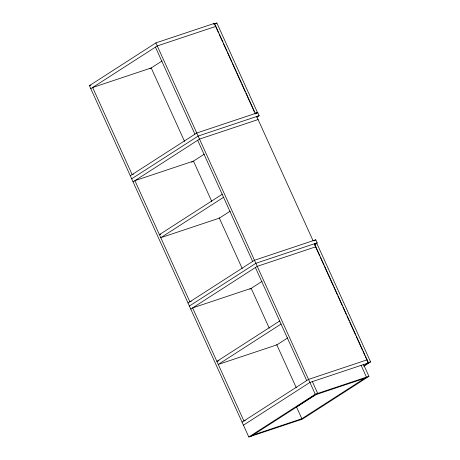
<?xml version="1.0" encoding="UTF-8"?>
<svg xmlns="http://www.w3.org/2000/svg" width="460" height="460" viewBox="0 0 460 460"><rect width="100%" height="100%" fill="white"/><g stroke="black" fill="none" stroke-linecap="round" stroke-linejoin="round"><path stroke-width="0.69" d="M363.578 364.521L368.937 376.337L302.479 419.083L248.802 437L89.424 85.652L155.882 42.901L214.458 23.351L255.34 113.465M90.804 88.688L157.262 45.937L215.838 26.387M213.25 24.127L214.458 23.351M215.665 23.77L216.861 23L257.433 112.441L255.047 113.976M149.839 68.839L162.064 60.973M130.301 175.766L196.765 133.015L257.79 112.648L259.17 115.684L256.755 117.237M131.681 178.802L198.139 136.056L259.17 115.684M133.061 181.844L199.519 139.093L258.094 119.542M256.582 113.424L257.79 112.648M191.636 162.288L204.32 154.129M222.174 194.275L159.396 234.657L160.758 234.203M223.554 197.317L160.776 237.699L219.351 218.143L230.213 211.157M188.019 303.008L254.483 260.256L315.784 239.798L317.159 242.834L314.743 244.392M189.399 306.044L255.858 263.298L317.159 242.834M190.779 309.085L257.238 266.334L315.813 246.784M313.973 240.965L315.784 239.798M315.646 244.162L316.836 243.397L370.576 361.865L364.009 366.085M249.814 289.236L262.045 281.37M279.663 321.011L216.884 361.393L218.925 360.715M281.043 324.053L218.264 364.435L276.839 344.879L287.707 337.893M242.069 422.148L308.528 379.402L367.103 359.846M243.443 425.19L309.908 382.438L368.483 362.888L314.439 243.742M248.802 437L315.261 394.249L368.937 376.337M296.476 406.928L315.813 394.49M251.258 436.183L317.716 393.432L312.357 381.622M366.332 363.831L368.126 362.681L370.576 361.865M363.647 365.993L368.483 362.888M300.023 419.905L366.482 377.154L361.123 365.343M214.412 23.816L216.861 23M89.424 85.652L90.787 85.198M254.984 113.258L257.433 112.441M133.504 174.127L132.141 174.581L92.644 87.504L151.219 67.954L184.529 141.381M316.836 243.397L314.387 244.214L319.729 255.996M191.222 301.369L189.865 301.823L134.901 180.659L193.476 161.103L211.795 201.497M315.876 394.617L364.642 378.338M245.272 420.509L243.909 420.963L192.619 307.901L251.194 288.345L269.278 328.216M253.098 434.999L301.863 418.721L296.504 406.904M256.714 116.501L313.059 240.706M214.705 24.472L218.558 32.959M219.15 34.264L222.703 42.096M223.295 43.407L226.849 51.238M227.441 52.543L231.88 62.336M232.472 63.641L236.026 71.478M236.618 72.783L241.063 82.576M241.655 83.881L245.209 91.712M245.801 93.023L254.391 111.952M320.321 257.307L323.886 265.155M324.478 266.466L333.092 285.447M333.684 286.758L337.249 294.613M337.841 295.918L342.292 305.739M342.89 307.044L346.449 314.899M347.041 316.21L349.123 320.792M349.715 322.103L355.655 335.19M356.247 336.501L362.48 350.244M363.078 351.555L364.86 355.482M365.453 356.787L368.126 362.681M155.882 42.901L315.261 394.249M155.422 47.121L194.919 134.199M197.679 140.277L252.643 261.441M255.398 267.519L306.688 380.587M219.184 217.781L242.236 268.594M276.69 344.551L296.257 387.688"/></g></svg>
